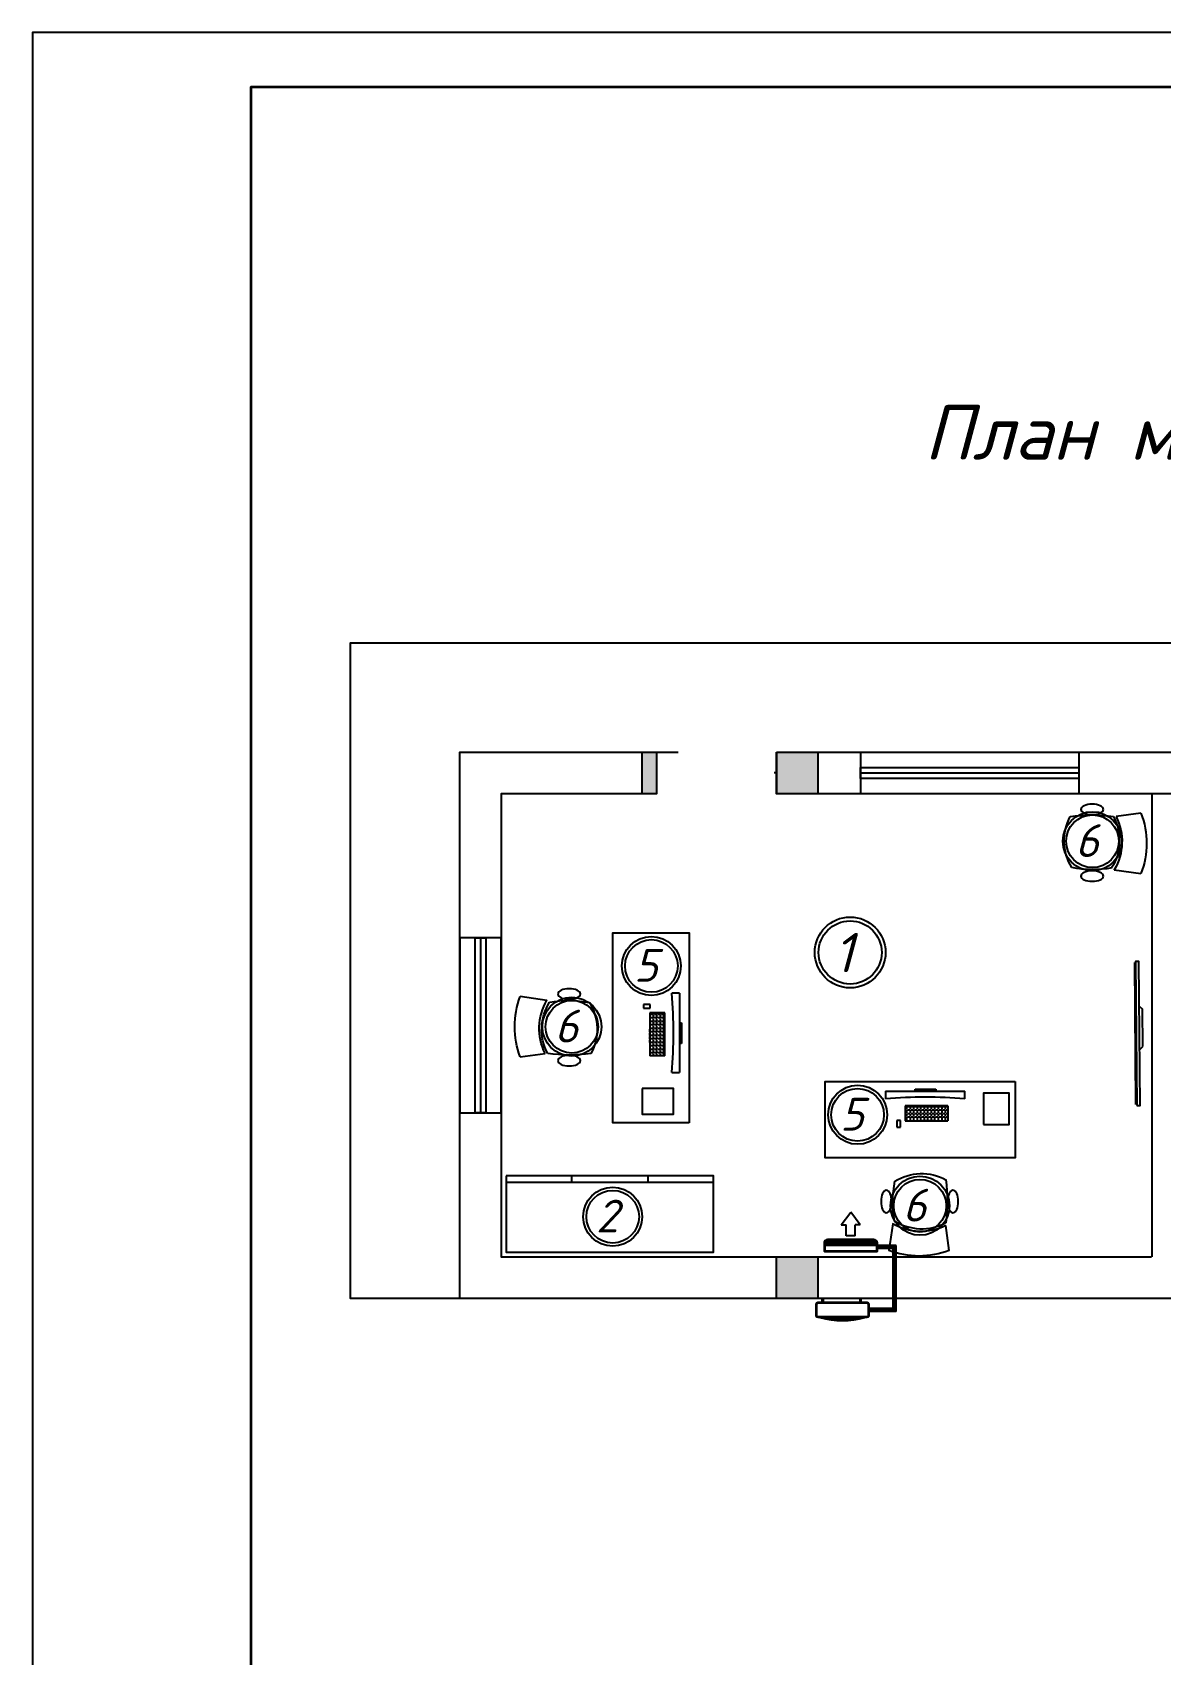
# Model space of a CAD drawing. Extents: x 108150 to 142535, y -18867 to -9422.
# Drawn here: x 141186.3 to 141289.6, y -16699.8 to -16551.3 of the extents above; entities that cross this region are included whole.
import ezdxf
from ezdxf.enums import TextEntityAlignment as Align

# ---------------------------------------------------------------- set-up
doc = ezdxf.new("R2010")
doc.units = 0
doc.header["$MEASUREMENT"] = 0
doc.linetypes.add('CENTER', pattern=[50.8, 31.75, -6.35, 6.35, -6.35])
doc.layers.add('01_STENY_0.5', color=7, linetype='Continuous', lineweight=50)
doc.layers.add('Приток', color=162, linetype='Continuous', lineweight=50)
doc.styles.add('ГОСТ -3', font='isocpeui.ttf', dxfattribs={"height": 3})
doc.styles.add('ГОСТ3', font='isocpeur.ttf', dxfattribs={"oblique": 15, "height": 3})

# ---------------------------------------------------------------- blocks, each defined once
blk = doc.blocks.new('jghjjj')
at = {"color": 7, "lineweight": 25}
for points in [[(776327, -4326), (776522, -4354)], [(776537, -4771), (776537, -4771), (776327, -4802)]]:
    blk.add_lwpolyline(points, dxfattribs=at)
for centre, radius, start, end in [((776945, -4564), 662, 158.9296, 201.0704), ((776914, -4549), 438, 153.5249, 210.5012), ((776890, -4543), 395, 151.3521, 212.7519), ((776713, -5488), 1147, 81.4695, 98.5305), ((776536, -4543), 395, 327.8235, 28.6479), ((776705, -3910), 860, 260.1164, 281.1078)]:
    blk.add_arc(centre, radius, start, end, dxfattribs=at)
for centre in [(776711, -4297), (776711, -4821)]:
    blk.add_ellipse(centre, major_axis=(-88.3, 0), ratio=0.466997, dxfattribs=at)

msp = doc.modelspace()

# ---------------------------------------------------------------- hatches: boundary and pattern name
at = {"lineweight": 25}
h = msp.add_hatch(color=252, dxfattribs=at)
h.set_gradient(color1=(132, 132, 132), color2=(145, 145, 145), one_color=1, tint=0.57)
h.paths.add_polyline_path([(141242.1709, -16617.2256), (141243.4709, -16617.2256), (141243.4709, -16621.0256), (141242.1709, -16621.0256)])
h = msp.add_hatch(color=252, dxfattribs=at)
h.set_gradient(color1=(91, 91, 91), color2=(115, 115, 115), one_color=1, tint=0.45)
h.paths.add_polyline_path([(141258.2709, -16621.0256), (141254.4709, -16621.0256), (141254.4709, -16617.2256), (141258.2709, -16617.2256)])
h = msp.add_hatch(color=252, dxfattribs=at)
h.set_gradient(color1=(91, 91, 91), color2=(115, 115, 115), one_color=1, tint=0.45)
h.paths.add_polyline_path([(141258.2709, -16667.2256), (141254.4709, -16667.2256), (141254.4709, -16663.4256), (141258.2709, -16663.4256)])

# ---------------------------------------------------------------- linework, layer by layer
at = {"color": 252, "lineweight": 25}
for p, q in [((141243.4709, -16617.2256, -754.4947), (141243.4709, -16621.0256, -754.4947)), ((141254.4709, -16617.2256, -754.4947), (141254.4709, -16621.0256, -754.4947)), ((141258.2709, -16617.2256, -754.4947), (141258.2709, -16621.0256, -754.4947)), ((141262.1623, -16617.2256, -754.4947), (141262.1623, -16621.0256, -754.4947)), ((141282.1623, -16617.2256, -754.4947), (141282.1623, -16621.0256, -754.4947)), ((141254.4709, -16619.1256, -754.4947), (141254.2709, -16619.1256, -754.4947)), ((141262.1623, -16619.1256, -754.4947), (141282.1623, -16619.1256, -754.4947)), ((141288.8742, -16663.4256, -754.4947), (141288.8742, -16621.0256, -754.4947)), ((141227.3709, -16634.2256, -754.4947), (141227.3709, -16650.2256, -754.4947)), ((141258.2709, -16663.4256, -754.4947), (141258.2709, -16667.2256, -754.4947))]:
    msp.add_line(p, q, dxfattribs=at)
at = {"color": 7, "lineweight": 25, "ltscale": 3}
for p, q in [((141287.6769, -16640.4617, -754.4947), (141287.9795, -16640.759, -754.4947)), ((141287.7124, -16644.4615, -754.4947), (141288.0097, -16644.1589, -754.4947))]:
    msp.add_line(p, q, dxfattribs=at)
at = {"color": 7, "lineweight": 25}
for p, q in [((141243.2042, -16641.2255, -754.4947), (141242.971, -16641.2255, -754.4947)), ((141243.2042, -16641.5462, -754.4947), (141242.971, -16641.5462, -754.4947)), ((141243.2042, -16641.8669, -754.4947), (141242.971, -16641.8669, -754.4947)), ((141243.2042, -16642.1877, -754.4947), (141242.971, -16642.1877, -754.4947)), ((141243.2042, -16641.2255, -754.4947), (141243.2042, -16641.0913, -754.4947)), ((141243.2042, -16641.5462, -754.4947), (141243.2042, -16641.313, -754.4947)), ((141243.2042, -16641.8669, -754.4947), (141243.2042, -16641.6337, -754.4947)), ((141243.2042, -16642.1877, -754.4947), (141243.2042, -16641.9544, -754.4947)), ((141243.2042, -16642.5084, -754.4947), (141243.2042, -16642.2751, -754.4947)), ((141243.5249, -16641.2255, -754.4947), (141243.2917, -16641.2255, -754.4947)), ((141243.5249, -16641.5462, -754.4947), (141243.2917, -16641.5462, -754.4947)), ((141243.5249, -16641.8669, -754.4947), (141243.2917, -16641.8669, -754.4947)), ((141243.5249, -16642.1877, -754.4947), (141243.2917, -16642.1877, -754.4947)), ((141243.5249, -16641.2255, -754.4947), (141243.5249, -16641.0913, -754.4947)), ((141243.5249, -16641.5462, -754.4947), (141243.5249, -16641.313, -754.4947)), ((141243.5249, -16641.8669, -754.4947), (141243.5249, -16641.6337, -754.4947)), ((141243.5249, -16642.1877, -754.4947), (141243.5249, -16641.9544, -754.4947)), ((141243.5249, -16642.5084, -754.4947), (141243.5249, -16642.2751, -754.4947)), ((141243.8456, -16641.2255, -754.4947), (141243.6124, -16641.2255, -754.4947)), ((141243.8456, -16641.5462, -754.4947), (141243.6124, -16641.5462, -754.4947)), ((141243.8456, -16641.8669, -754.4947), (141243.6124, -16641.8669, -754.4947)), ((141243.8456, -16642.1877, -754.4947), (141243.6124, -16642.1877, -754.4947)), ((141243.8456, -16641.2255, -754.4947), (141243.8456, -16641.0913, -754.4947)), ((141243.8456, -16641.5462, -754.4947), (141243.8456, -16641.313, -754.4947)), ((141243.8456, -16641.8669, -754.4947), (141243.8456, -16641.6337, -754.4947)), ((141243.8456, -16642.1877, -754.4947), (141243.8456, -16641.9544, -754.4947)), ((141243.8456, -16642.5084, -754.4947), (141243.8456, -16642.2751, -754.4947)), ((141244.1663, -16641.2255, -754.4947), (141243.9331, -16641.2255, -754.4947)), ((141244.1663, -16641.5462, -754.4947), (141243.9331, -16641.5462, -754.4947)), ((141244.1663, -16641.8669, -754.4947), (141243.9331, -16641.8669, -754.4947)), ((141244.1663, -16642.1877, -754.4947), (141243.9331, -16642.1877, -754.4947)), ((141244.1663, -16641.2255, -754.4947), (141244.1663, -16641.0913, -754.4947)), ((141244.1663, -16641.5462, -754.4947), (141244.1663, -16641.313, -754.4947)), ((141244.1663, -16641.8669, -754.4947), (141244.1663, -16641.6337, -754.4947)), ((141244.1663, -16642.1877, -754.4947), (141244.1663, -16641.9544, -754.4947)), ((141244.1663, -16642.5084, -754.4947), (141244.1663, -16642.2751, -754.4947)), ((141242.8835, -16642.8291, -754.4947), (141242.8622, -16642.8291, -754.4947)), ((141242.8835, -16643.1498, -754.4947), (141242.8622, -16643.1498, -754.4947)), ((141242.8835, -16643.4705, -754.4947), (141242.8622, -16643.4705, -754.4947)), ((141242.8835, -16642.8291, -754.4947), (141242.8835, -16642.5958, -754.4947)), ((141242.8835, -16643.1498, -754.4947), (141242.8835, -16642.9166, -754.4947)), ((141242.8835, -16643.4705, -754.4947), (141242.8835, -16643.2373, -754.4947)), ((141242.8835, -16643.7912, -754.4947), (141242.8835, -16643.558, -754.4947)), ((141243.2042, -16642.5084, -754.4947), (141242.971, -16642.5084, -754.4947)), ((141243.2042, -16642.8291, -754.4947), (141242.971, -16642.8291, -754.4947)), ((141243.2042, -16643.1498, -754.4947), (141242.971, -16643.1498, -754.4947)), ((141243.2042, -16643.4705, -754.4947), (141242.971, -16643.4705, -754.4947)), ((141243.2042, -16643.7912, -754.4947), (141242.971, -16643.7912, -754.4947)), ((141243.2042, -16642.8291, -754.4947), (141243.2042, -16642.5958, -754.4947)), ((141243.2042, -16643.1498, -754.4947), (141243.2042, -16642.9166, -754.4947)), ((141243.2042, -16643.4705, -754.4947), (141243.2042, -16643.2373, -754.4947)), ((141243.2042, -16643.7912, -754.4947), (141243.2042, -16643.558, -754.4947)), ((141243.2042, -16644.112, -754.4947), (141243.2042, -16643.8787, -754.4947)), ((141243.5249, -16642.5084, -754.4947), (141243.2917, -16642.5084, -754.4947)), ((141243.5249, -16642.8291, -754.4947), (141243.2917, -16642.8291, -754.4947)), ((141243.5249, -16643.1498, -754.4947), (141243.2917, -16643.1498, -754.4947)), ((141243.5249, -16643.4705, -754.4947), (141243.2917, -16643.4705, -754.4947)), ((141243.5249, -16643.7912, -754.4947), (141243.2917, -16643.7912, -754.4947)), ((141243.5249, -16642.8291, -754.4947), (141243.5249, -16642.5958, -754.4947)), ((141243.5249, -16643.1498, -754.4947), (141243.5249, -16642.9166, -754.4947)), ((141243.5249, -16643.4705, -754.4947), (141243.5249, -16643.2373, -754.4947)), ((141243.5249, -16643.7912, -754.4947), (141243.5249, -16643.558, -754.4947)), ((141243.5249, -16644.112, -754.4947), (141243.5249, -16643.8787, -754.4947)), ((141243.8456, -16642.5084, -754.4947), (141243.6124, -16642.5084, -754.4947)), ((141243.8456, -16642.8291, -754.4947), (141243.6124, -16642.8291, -754.4947)), ((141243.8456, -16643.1498, -754.4947), (141243.6124, -16643.1498, -754.4947)), ((141243.8456, -16643.4705, -754.4947), (141243.6124, -16643.4705, -754.4947)), ((141243.8456, -16643.7912, -754.4947), (141243.6124, -16643.7912, -754.4947)), ((141243.8456, -16642.8291, -754.4947), (141243.8456, -16642.5958, -754.4947)), ((141243.8456, -16643.1498, -754.4947), (141243.8456, -16642.9166, -754.4947)), ((141243.8456, -16643.4705, -754.4947), (141243.8456, -16643.2373, -754.4947)), ((141243.8456, -16643.7912, -754.4947), (141243.8456, -16643.558, -754.4947)), ((141243.8456, -16644.112, -754.4947), (141243.8456, -16643.8787, -754.4947)), ((141244.1663, -16642.5084, -754.4947), (141243.9331, -16642.5084, -754.4947)), ((141244.1663, -16642.8291, -754.4947), (141243.9331, -16642.8291, -754.4947)), ((141244.1663, -16643.1498, -754.4947), (141243.9331, -16643.1498, -754.4947)), ((141244.1663, -16643.4705, -754.4947), (141243.9331, -16643.4705, -754.4947)), ((141244.1663, -16643.7912, -754.4947), (141243.9331, -16643.7912, -754.4947)), ((141244.1663, -16642.8291, -754.4947), (141244.1663, -16642.5958, -754.4947)), ((141244.1663, -16643.1498, -754.4947), (141244.1663, -16642.9166, -754.4947)), ((141244.1663, -16643.4705, -754.4947), (141244.1663, -16643.2373, -754.4947)), ((141244.1663, -16643.7912, -754.4947), (141244.1663, -16643.558, -754.4947)), ((141244.1663, -16644.112, -754.4947), (141244.1663, -16643.8787, -754.4947)), ((141243.2042, -16644.112, -754.4947), (141242.971, -16644.112, -754.4947)), ((141243.2042, -16644.4327, -754.4947), (141242.971, -16644.4327, -754.4947)), ((141243.2042, -16644.7534, -754.4947), (141242.971, -16644.7534, -754.4947)), ((141243.2042, -16644.4327, -754.4947), (141243.2042, -16644.1994, -754.4947)), ((141243.2042, -16644.7534, -754.4947), (141243.2042, -16644.5201, -754.4947)), ((141243.2042, -16645.0074, -754.4947), (141243.2042, -16644.8408, -754.4947)), ((141243.5249, -16644.112, -754.4947), (141243.2917, -16644.112, -754.4947)), ((141243.5249, -16644.4327, -754.4947), (141243.2917, -16644.4327, -754.4947)), ((141243.5249, -16644.7534, -754.4947), (141243.2917, -16644.7534, -754.4947)), ((141243.5249, -16644.4327, -754.4947), (141243.5249, -16644.1994, -754.4947)), ((141243.5249, -16644.7534, -754.4947), (141243.5249, -16644.5201, -754.4947)), ((141243.5249, -16645.0074, -754.4947), (141243.5249, -16644.8408, -754.4947)), ((141243.8456, -16644.112, -754.4947), (141243.6124, -16644.112, -754.4947)), ((141243.8456, -16644.4327, -754.4947), (141243.6124, -16644.4327, -754.4947)), ((141243.8456, -16644.7534, -754.4947), (141243.6124, -16644.7534, -754.4947)), ((141243.8456, -16644.4327, -754.4947), (141243.8456, -16644.1994, -754.4947)), ((141243.8456, -16644.7534, -754.4947), (141243.8456, -16644.5201, -754.4947)), ((141243.8456, -16645.0074, -754.4947), (141243.8456, -16644.8408, -754.4947)), ((141244.1663, -16644.112, -754.4947), (141243.9331, -16644.112, -754.4947)), ((141244.1663, -16644.4327, -754.4947), (141243.9331, -16644.4327, -754.4947)), ((141244.1663, -16644.7534, -754.4947), (141243.9331, -16644.7534, -754.4947)), ((141244.1663, -16644.4327, -754.4947), (141244.1663, -16644.1994, -754.4947)), ((141244.1663, -16644.7534, -754.4947), (141244.1663, -16644.5201, -754.4947)), ((141244.1663, -16645.0074, -754.4947), (141244.1663, -16644.8408, -754.4947)), ((141266.3879, -16649.6816, -754.4947), (141266.2536, -16649.6816, -754.4947)), ((141266.3879, -16649.6816, -754.4947), (141266.3879, -16649.9148, -754.4947)), ((141266.7086, -16649.6816, -754.4947), (141266.4753, -16649.6816, -754.4947)), ((141266.7086, -16649.6816, -754.4947), (141266.7086, -16649.9148, -754.4947)), ((141267.0293, -16649.6816, -754.4947), (141266.796, -16649.6816, -754.4947)), ((141267.0293, -16649.6816, -754.4947), (141267.0293, -16649.9148, -754.4947)), ((141267.35, -16649.6816, -754.4947), (141267.1168, -16649.6816, -754.4947)), ((141267.35, -16649.6816, -754.4947), (141267.35, -16649.9148, -754.4947)), ((141267.6707, -16649.6816, -754.4947), (141267.4375, -16649.6816, -754.4947)), ((141267.6707, -16649.6816, -754.4947), (141267.6707, -16649.9148, -754.4947)), ((141267.9914, -16649.6816, -754.4947), (141267.7582, -16649.6816, -754.4947)), ((141267.9914, -16649.6816, -754.4947), (141267.9914, -16649.9148, -754.4947)), ((141268.3122, -16649.6816, -754.4947), (141268.0789, -16649.6816, -754.4947)), ((141268.3122, -16649.6816, -754.4947), (141268.3122, -16649.9148, -754.4947)), ((141268.6329, -16649.6816, -754.4947), (141268.3996, -16649.6816, -754.4947)), ((141268.6329, -16649.6816, -754.4947), (141268.6329, -16649.9148, -754.4947)), ((141268.9536, -16649.6816, -754.4947), (141268.7203, -16649.6816, -754.4947)), ((141268.9536, -16649.6816, -754.4947), (141268.9536, -16649.9148, -754.4947)), ((141269.2743, -16649.6816, -754.4947), (141269.041, -16649.6816, -754.4947)), ((141269.2743, -16649.6816, -754.4947), (141269.2743, -16649.9148, -754.4947)), ((141269.595, -16649.6816, -754.4947), (141269.3618, -16649.6816, -754.4947)), ((141269.595, -16649.6816, -754.4947), (141269.595, -16649.9148, -754.4947)), ((141269.9157, -16649.6816, -754.4947), (141269.6825, -16649.6816, -754.4947)), ((141269.9157, -16649.6816, -754.4947), (141269.9157, -16649.9148, -754.4947)), ((141270.1697, -16649.6816, -754.4947), (141270.0032, -16649.6816, -754.4947)), ((141266.3879, -16650.0023, -754.4947), (141266.2536, -16650.0023, -754.4947)), ((141266.3879, -16650.323, -754.4947), (141266.2536, -16650.323, -754.4947)), ((141266.3879, -16650.6437, -754.4947), (141266.2536, -16650.6437, -754.4947)), ((141266.3879, -16650.0023, -754.4947), (141266.3879, -16650.2355, -754.4947)), ((141266.3879, -16650.323, -754.4947), (141266.3879, -16650.5563, -754.4947)), ((141266.3879, -16650.6437, -754.4947), (141266.3879, -16650.877, -754.4947)), ((141266.7086, -16650.0023, -754.4947), (141266.4753, -16650.0023, -754.4947)), ((141266.7086, -16650.323, -754.4947), (141266.4753, -16650.323, -754.4947)), ((141266.7086, -16650.6437, -754.4947), (141266.4753, -16650.6437, -754.4947)), ((141266.7086, -16650.0023, -754.4947), (141266.7086, -16650.2355, -754.4947)), ((141266.7086, -16650.323, -754.4947), (141266.7086, -16650.5563, -754.4947)), ((141266.7086, -16650.6437, -754.4947), (141266.7086, -16650.877, -754.4947)), ((141267.0293, -16650.0023, -754.4947), (141266.796, -16650.0023, -754.4947)), ((141267.0293, -16650.323, -754.4947), (141266.796, -16650.323, -754.4947)), ((141267.0293, -16650.6437, -754.4947), (141266.796, -16650.6437, -754.4947)), ((141267.0293, -16650.0023, -754.4947), (141267.0293, -16650.2355, -754.4947)), ((141267.0293, -16650.323, -754.4947), (141267.0293, -16650.5563, -754.4947)), ((141267.0293, -16650.6437, -754.4947), (141267.0293, -16650.877, -754.4947)), ((141267.35, -16650.0023, -754.4947), (141267.1168, -16650.0023, -754.4947)), ((141267.35, -16650.323, -754.4947), (141267.1168, -16650.323, -754.4947)), ((141267.35, -16650.6437, -754.4947), (141267.1168, -16650.6437, -754.4947)), ((141267.35, -16650.0023, -754.4947), (141267.35, -16650.2355, -754.4947)), ((141267.35, -16650.323, -754.4947), (141267.35, -16650.5563, -754.4947)), ((141267.35, -16650.6437, -754.4947), (141267.35, -16650.877, -754.4947)), ((141267.6707, -16650.0023, -754.4947), (141267.4375, -16650.0023, -754.4947)), ((141267.6707, -16650.323, -754.4947), (141267.4375, -16650.323, -754.4947)), ((141267.6707, -16650.6437, -754.4947), (141267.4375, -16650.6437, -754.4947)), ((141267.6707, -16650.0023, -754.4947), (141267.6707, -16650.2355, -754.4947)), ((141267.6707, -16650.323, -754.4947), (141267.6707, -16650.5563, -754.4947)), ((141267.6707, -16650.6437, -754.4947), (141267.6707, -16650.877, -754.4947)), ((141267.9914, -16650.0023, -754.4947), (141267.7582, -16650.0023, -754.4947)), ((141267.9914, -16650.323, -754.4947), (141267.7582, -16650.323, -754.4947)), ((141267.9914, -16650.6437, -754.4947), (141267.7582, -16650.6437, -754.4947)), ((141267.9914, -16650.9644, -754.4947), (141267.7582, -16650.9644, -754.4947)), ((141267.9914, -16650.0023, -754.4947), (141267.9914, -16650.2355, -754.4947)), ((141267.9914, -16650.323, -754.4947), (141267.9914, -16650.5563, -754.4947)), ((141267.9914, -16650.6437, -754.4947), (141267.9914, -16650.877, -754.4947)), ((141267.9914, -16650.9644, -754.4947), (141267.9914, -16650.9857, -754.4947)), ((141268.3122, -16650.0023, -754.4947), (141268.0789, -16650.0023, -754.4947)), ((141268.3122, -16650.323, -754.4947), (141268.0789, -16650.323, -754.4947)), ((141268.3122, -16650.6437, -754.4947), (141268.0789, -16650.6437, -754.4947)), ((141268.3122, -16650.9644, -754.4947), (141268.0789, -16650.9644, -754.4947)), ((141268.3122, -16650.0023, -754.4947), (141268.3122, -16650.2355, -754.4947)), ((141268.3122, -16650.323, -754.4947), (141268.3122, -16650.5563, -754.4947)), ((141268.3122, -16650.6437, -754.4947), (141268.3122, -16650.877, -754.4947)), ((141268.3122, -16650.9644, -754.4947), (141268.3122, -16650.9857, -754.4947)), ((141268.6329, -16650.0023, -754.4947), (141268.3996, -16650.0023, -754.4947)), ((141268.6329, -16650.323, -754.4947), (141268.3996, -16650.323, -754.4947)), ((141268.6329, -16650.6437, -754.4947), (141268.3996, -16650.6437, -754.4947)), ((141268.6329, -16650.9644, -754.4947), (141268.3996, -16650.9644, -754.4947)), ((141268.6329, -16650.0023, -754.4947), (141268.6329, -16650.2355, -754.4947)), ((141268.6329, -16650.323, -754.4947), (141268.6329, -16650.5563, -754.4947)), ((141268.6329, -16650.6437, -754.4947), (141268.6329, -16650.877, -754.4947)), ((141268.6329, -16650.9644, -754.4947), (141268.6329, -16650.9857, -754.4947)), ((141268.9536, -16650.0023, -754.4947), (141268.7203, -16650.0023, -754.4947)), ((141268.9536, -16650.323, -754.4947), (141268.7203, -16650.323, -754.4947)), ((141268.9536, -16650.6437, -754.4947), (141268.7203, -16650.6437, -754.4947)), ((141268.9536, -16650.9644, -754.4947), (141268.7203, -16650.9644, -754.4947)), ((141268.9536, -16650.0023, -754.4947), (141268.9536, -16650.2355, -754.4947)), ((141268.9536, -16650.323, -754.4947), (141268.9536, -16650.5563, -754.4947)), ((141268.9536, -16650.6437, -754.4947), (141268.9536, -16650.877, -754.4947)), ((141269.2743, -16650.0023, -754.4947), (141269.041, -16650.0023, -754.4947)), ((141269.2743, -16650.323, -754.4947), (141269.041, -16650.323, -754.4947)), ((141269.2743, -16650.6437, -754.4947), (141269.041, -16650.6437, -754.4947)), ((141269.2743, -16650.0023, -754.4947), (141269.2743, -16650.2355, -754.4947)), ((141269.2743, -16650.323, -754.4947), (141269.2743, -16650.5563, -754.4947)), ((141269.2743, -16650.6437, -754.4947), (141269.2743, -16650.877, -754.4947)), ((141269.595, -16650.0023, -754.4947), (141269.3618, -16650.0023, -754.4947)), ((141269.595, -16650.323, -754.4947), (141269.3618, -16650.323, -754.4947)), ((141269.595, -16650.6437, -754.4947), (141269.3618, -16650.6437, -754.4947)), ((141269.595, -16650.0023, -754.4947), (141269.595, -16650.2355, -754.4947)), ((141269.595, -16650.323, -754.4947), (141269.595, -16650.5563, -754.4947)), ((141269.595, -16650.6437, -754.4947), (141269.595, -16650.877, -754.4947)), ((141269.9157, -16650.0023, -754.4947), (141269.6825, -16650.0023, -754.4947)), ((141269.9157, -16650.323, -754.4947), (141269.6825, -16650.323, -754.4947)), ((141269.9157, -16650.6437, -754.4947), (141269.6825, -16650.6437, -754.4947)), ((141269.9157, -16650.0023, -754.4947), (141269.9157, -16650.2355, -754.4947)), ((141269.9157, -16650.323, -754.4947), (141269.9157, -16650.5563, -754.4947)), ((141269.9157, -16650.6437, -754.4947), (141269.9157, -16650.877, -754.4947)), ((141270.1697, -16650.0023, -754.4947), (141270.0032, -16650.0023, -754.4947)), ((141270.1697, -16650.323, -754.4947), (141270.0032, -16650.323, -754.4947)), ((141270.1697, -16650.6437, -754.4947), (141270.0032, -16650.6437, -754.4947)), ((141229.7185, -16656.5995, -754.4947), (141248.7185, -16656.5995, -754.4947)), ((141235.7185, -16656.5995, -754.4947), (141235.7185, -16656.0073, -754.4947)), ((141242.7185, -16656.5995, -754.4947), (141242.7185, -16656.0073, -754.4947))]:
    msp.add_line(p, q, dxfattribs=at)
at = {"color": 252, "lineweight": 25, "ltscale": 3}
msp.add_line((141265.3155, -16668.2858, -754.4947), (141262.9053, -16668.2858, -754.4947), dxfattribs=at)
at = {"color": 7, "lineweight": 25, "elevation": -754.4947}
for points in [[(141186.3475, -16848.334), (141606.3475, -16848.334), (141606.3475, -16551.334), (141186.3475, -16551.334)], [(141246.4651, -16651.1693), (141239.4759, -16651.1693), (141239.4759, -16633.7567), (141246.4651, -16633.7567)], [(141276.3317, -16647.3828), (141276.3317, -16654.372), (141258.9191, -16654.372), (141258.9191, -16647.3828)]]:
    msp.add_lwpolyline(points, close=True, dxfattribs=at)
at = {"color": 7, "lineweight": 35, "elevation": -754.4947}
msp.add_lwpolyline([(141206.3475, -16843.334), (141601.3475, -16843.334), (141601.3475, -16556.334), (141206.3475, -16556.334)], close=True, dxfattribs=at)
at = {"color": 252, "lineweight": 25, "elevation": -754.4947}
for points in [[(141225.4709, -16667.2256), (141215.4709, -16667.2256), (141215.4709, -16607.2256), (141408.4709, -16607.2256), (141408.4709, -16667.2256), (141398.4709, -16667.2256)], [(141398.4709, -16660.0256), (141398.4709, -16667.2256), (141225.4709, -16667.2256), (141225.4709, -16617.2256), (141245.4709, -16617.2256)], [(141254.4709, -16617.2256), (141280.6536, -16617.2256)], [(141280.6536, -16617.2256), (141304.1709, -16617.2256)], [(141243.4709, -16621.0256), (141229.2709, -16621.0256), (141229.2709, -16663.4256), (141276.0709, -16663.4256)], [(141261.5709, -16621.0256), (141254.4709, -16621.0256)], [(141280.6536, -16621.0256), (141261.5709, -16621.0256)], [(141304.1709, -16621.0256), (141280.6536, -16621.0256)], [(141276.0709, -16663.4256), (141288.8209, -16663.4256)]]:
    msp.add_lwpolyline(points, dxfattribs=at)
for points in [[(141243.4709, -16617.2256), (141243.4709, -16621.0256), (141242.1709, -16621.0256), (141242.1709, -16617.2256)], [(141254.4709, -16617.2256), (141258.2709, -16617.2256), (141258.2709, -16621.0256), (141254.4709, -16621.0256)], [(141262.1623, -16618.6256), (141282.1623, -16618.6256), (141282.1623, -16619.6256), (141262.1623, -16619.6256)], [(141225.4709, -16650.2256), (141229.2709, -16650.2256), (141229.2709, -16634.2256), (141225.4709, -16634.2256)], [(141226.8709, -16634.2256), (141227.8709, -16634.2256), (141227.8709, -16650.2256), (141226.8709, -16650.2256)], [(141254.4709, -16663.4256), (141258.2709, -16663.4256), (141258.2709, -16667.2256), (141254.4709, -16667.2256)]]:
    msp.add_lwpolyline(points, close=True, dxfattribs=at)
at = {"color": 7, "lineweight": 25, "ltscale": 3, "elevation": -754.4947}
msp.add_lwpolyline([(141287.4576, -16649.5693), (141287.7576, -16649.5666), (141287.6407, -16636.3734), (141287.3407, -16636.3761)], close=True, dxfattribs=at)
for points in [[(141287.2416, -16636.477), (141287.3567, -16649.4701)], [(141288.0097, -16644.1589), (141287.9795, -16640.759)]]:
    msp.add_lwpolyline(points, dxfattribs=at)
at = {"color": 7, "lineweight": 25, "elevation": -754.4947}
msp.add_lwpolyline([(141229.7185, -16656.0073), (141229.7185, -16663.0073), (141248.7185, -16663.0073), (141248.7185, -16656.0073), (141229.7185, -16656.0073)], dxfattribs=at)
at = {"color": 252, "lineweight": 25}
for centre, radius in [((141283.4003, -16625.3753, -754.4947), 2.7), ((141283.4003, -16625.3753, -754.4947), 2.4093), ((141243.0174, -16636.7948, -754.4947), 2.7), ((141243.0174, -16636.7948, -754.4947), 2.4093), ((141235.7344, -16642.357, -754.4947), 2.7), ((141235.7344, -16642.357, -754.4947), 2.4093), ((141261.894, -16650.4209, -754.4947), 2.7), ((141261.894, -16650.4209, -754.4947), 2.4093), ((141239.4757, -16659.7486, -754.4947), 2.7), ((141267.6093, -16658.749, -754.4947), 2.7), ((141267.6093, -16658.749, -754.4947), 2.4093), ((141239.4757, -16659.7486, -754.4947), 2.4093)]:
    msp.add_circle(centre, radius, dxfattribs=at)
at = {"color": 1, "lineweight": 25}
for radius in [3.24, 2.8912]:
    msp.add_circle((141261.2154, -16635.5592, -754.4947), radius, dxfattribs=at)
at = {"layer": '01_STENY_0.5', "color": 7, "lineweight": 25}
for p, q in [((141245.5789, -16639.3001, -754.4947), (141244.8886, -16639.3001, -754.4947)), ((141245.5789, -16639.3001, -754.4947), (141245.5789, -16646.5538, -754.4947)), ((141242.9162, -16640.3169, -754.4947), (141242.3089, -16640.3169, -754.4947)), ((141242.3089, -16640.3169, -754.4947), (141242.3089, -16640.6675, -754.4947)), ((141242.3089, -16640.6675, -754.4947), (141242.9162, -16640.6675, -754.4947)), ((141242.9162, -16640.6675, -754.4947), (141242.9162, -16640.3169, -754.4947)), ((141244.2428, -16641.0913, -754.4947), (141242.8622, -16641.0913, -754.4947)), ((141242.8622, -16641.0913, -754.4947), (141242.8622, -16645.0074, -754.4947)), ((141244.2428, -16645.0074, -754.4947), (141244.2428, -16641.0913, -754.4947)), ((141245.5789, -16641.9998, -754.4947), (141245.7663, -16641.9998, -754.4947)), ((141245.7663, -16641.9998, -754.4947), (141245.7663, -16643.9013, -754.4947)), ((141244.2428, -16645.0074, -754.4947), (141242.8622, -16645.0074, -754.4947)), ((141245.7663, -16643.9013, -754.4947), (141245.5789, -16643.9013, -754.4947)), ((141244.8886, -16646.5538, -754.4947), (141245.5789, -16646.5538, -754.4947)), ((141264.4624, -16648.269, -754.4947), (141264.4624, -16648.9593, -754.4947)), ((141264.4624, -16648.269, -754.4947), (141271.7161, -16648.269, -754.4947)), ((141267.1622, -16648.269, -754.4947), (141267.1622, -16648.0816, -754.4947)), ((141267.1622, -16648.0816, -754.4947), (141269.0636, -16648.0816, -754.4947)), ((141269.0636, -16648.0816, -754.4947), (141269.0636, -16648.269, -754.4947)), ((141271.7161, -16648.9593, -754.4947), (141271.7161, -16648.269, -754.4947)), ((141266.2536, -16649.6051, -754.4947), (141266.2536, -16650.9857, -754.4947)), ((141270.1697, -16649.6051, -754.4947), (141266.2536, -16649.6051, -754.4947)), ((141270.1697, -16649.6051, -754.4947), (141270.1697, -16650.9857, -754.4947)), ((141265.4792, -16650.9317, -754.4947), (141265.4792, -16651.539, -754.4947)), ((141265.8299, -16650.9317, -754.4947), (141265.4792, -16650.9317, -754.4947)), ((141265.8299, -16651.539, -754.4947), (141265.8299, -16650.9317, -754.4947)), ((141266.2536, -16650.9857, -754.4947), (141270.1697, -16650.9857, -754.4947)), ((141265.4792, -16651.539, -754.4947), (141265.8299, -16651.539, -754.4947))]:
    msp.add_line(p, q, dxfattribs=at)
at = {"layer": '01_STENY_0.5', "color": 7, "lineweight": 25, "elevation": -754.4947}
for points in [[(141242.1803, -16648.0027), (141242.1803, -16650.3506), (141245.0529, -16650.3506), (141245.0529, -16648.0027)], [(141273.4371, -16651.2979), (141275.785, -16651.2979), (141275.785, -16648.4252), (141273.4371, -16648.4252)]]:
    msp.add_lwpolyline(points, close=True, dxfattribs=at)
at = {"layer": '01_STENY_0.5', "color": 7, "lineweight": 25}
for centre, start, end in [((141202.9317, -16642.9269, -754.4947), 355.059529, 4.940471), ((141268.0893, -16690.9162, -754.4947), 85.059529, 94.940471)]:
    msp.add_arc(centre, 42.1134, start, end, dxfattribs=at)
at = {"layer": 'Приток', "color": 6, "lineweight": 25, "ltscale": 100}
for p, q in [((141260.3981, -16660.4913, -754.4947), (141261.2647, -16659.3346, -754.4947)), ((141262.1312, -16660.4913, -754.4947), (141261.2647, -16659.3346, -754.4947)), ((141260.3981, -16660.4913, -754.4947), (141260.8428, -16660.4913, -754.4947)), ((141261.6866, -16661.4921, -754.4947), (141260.8428, -16661.4921, -754.4947)), ((141262.1312, -16660.4913, -754.4947), (141261.6866, -16660.4913, -754.4947))]:
    msp.add_line(p, q, dxfattribs=at)
at = {"layer": 'Приток', "color": 6, "lineweight": 25}
for p, q in [((141260.8428, -16661.4921, -754.4947), (141260.8428, -16660.4913, -754.4947)), ((141261.6866, -16661.4921, -754.4947), (141261.6866, -16660.4913, -754.4947)), ((141258.6596, -16667.6108, -754.4947), (141258.6596, -16667.2256, -754.4947)), ((141258.7721, -16667.6108, -754.4947), (141258.7721, -16667.2256, -754.4947)), ((141262.1265, -16667.6108, -754.4947), (141262.1265, -16667.2256, -754.4947)), ((141262.239, -16667.6108, -754.4947), (141262.239, -16667.2256, -754.4947))]:
    msp.add_line(p, q, dxfattribs=at)
at = {"layer": 'Приток', "color": 6, "lineweight": 35, "ltscale": 100}
for p, q in [((141263.644, -16662.3553, -754.4947), (141258.8854, -16662.3553, -754.4947)), ((141263.4453, -16661.9211, -754.4947), (141259.0856, -16661.9211, -754.4947)), ((141263.4453, -16661.9301, -754.4947), (141259.0856, -16661.9301, -754.4947)), ((141263.4453, -16661.942, -754.4947), (141259.0856, -16661.942, -754.4947)), ((141263.4453, -16661.9594, -754.4947), (141259.0856, -16661.9594, -754.4947)), ((141263.4453, -16661.9811, -754.4947), (141259.0856, -16661.9811, -754.4947)), ((141263.4453, -16662.0028, -754.4947), (141259.0856, -16662.0028, -754.4947)), ((141263.4453, -16662.0299, -754.4947), (141259.0856, -16662.0299, -754.4947)), ((141263.4453, -16662.0646, -754.4947), (141259.0856, -16662.0646, -754.4947)), ((141263.4453, -16662.0982, -754.4947), (141259.0856, -16662.0982, -754.4947)), ((141263.4453, -16662.134, -754.4947), (141259.0856, -16662.134, -754.4947)), ((141263.4453, -16662.1708, -754.4947), (141259.0856, -16662.1708, -754.4947)), ((141263.4453, -16662.2118, -754.4947), (141259.0856, -16662.2118, -754.4947)), ((141258.7272, -16668.9608, -754.4947), (141258.7272, -16669.0212, -754.4947)), ((141258.8221, -16668.9608, -754.4947), (141258.8221, -16669.0426, -754.4947)), ((141262.1876, -16669.0469, -754.4947), (141258.8418, -16669.0469, -754.4947)), ((141258.917, -16668.9608, -754.4947), (141258.917, -16669.0628, -754.4947)), ((141259.0119, -16668.9608, -754.4947), (141259.0119, -16669.0818, -754.4947)), ((141259.1068, -16668.9608, -754.4947), (141259.1068, -16669.0996, -754.4947)), ((141259.2016, -16668.9608, -754.4947), (141259.2016, -16669.1162, -754.4947)), ((141259.2965, -16668.9608, -754.4947), (141259.2965, -16669.1317, -754.4947)), ((141259.3914, -16668.9608, -754.4947), (141259.3914, -16669.1459, -754.4947)), ((141259.4863, -16668.9608, -754.4947), (141259.4863, -16669.1589, -754.4947)), ((141259.5811, -16668.9525, -754.4947), (141259.5811, -16669.1708, -754.4947)), ((141259.676, -16668.9608, -754.4947), (141259.676, -16669.1816, -754.4947)), ((141259.7709, -16668.9608, -754.4947), (141259.7709, -16669.1911, -754.4947)), ((141259.8658, -16668.9608, -754.4947), (141259.8658, -16669.1995, -754.4947)), ((141259.9607, -16668.9608, -754.4947), (141259.9607, -16669.2068, -754.4947)), ((141260.0555, -16668.9608, -754.4947), (141260.0555, -16669.2129, -754.4947)), ((141260.1504, -16668.9608, -754.4947), (141260.1504, -16669.2178, -754.4947)), ((141260.2453, -16668.9608, -754.4947), (141260.2453, -16669.2216, -754.4947)), ((141260.3402, -16668.9608, -754.4947), (141260.3402, -16669.2243, -754.4947)), ((141260.435, -16668.9608, -754.4947), (141260.435, -16669.2258, -754.4947)), ((141260.5299, -16668.9608, -754.4947), (141260.5299, -16669.2262, -754.4947)), ((141260.6248, -16668.9608, -754.4947), (141260.6248, -16669.2255, -754.4947)), ((141260.7197, -16668.9608, -754.4947), (141260.7197, -16669.2236, -754.4947)), ((141260.8145, -16668.9608, -754.4947), (141260.8145, -16669.2205, -754.4947)), ((141260.9094, -16668.9608, -754.4947), (141260.9094, -16669.2164, -754.4947)), ((141261.0043, -16668.9608, -754.4947), (141261.0043, -16669.211, -754.4947)), ((141261.0992, -16668.9608, -754.4947), (141261.0992, -16669.2046, -754.4947)), ((141261.1941, -16668.9608, -754.4947), (141261.1941, -16669.1969, -754.4947)), ((141261.2889, -16668.9608, -754.4947), (141261.2889, -16669.1882, -754.4947)), ((141261.3838, -16668.9608, -754.4947), (141261.3838, -16669.1782, -754.4947)), ((141261.4787, -16668.9608, -754.4947), (141261.4787, -16669.1671, -754.4947)), ((141261.5736, -16668.9608, -754.4947), (141261.5736, -16669.1549, -754.4947)), ((141261.6684, -16668.9608, -754.4947), (141261.6684, -16669.1414, -754.4947)), ((141261.7633, -16668.9608, -754.4947), (141261.7633, -16669.1268, -754.4947)), ((141261.8582, -16668.9608, -754.4947), (141261.8582, -16669.111, -754.4947)), ((141261.9531, -16668.9608, -754.4947), (141261.9531, -16669.0941, -754.4947)), ((141262.0479, -16668.9608, -754.4947), (141262.0479, -16669.0759, -754.4947)), ((141262.1428, -16668.9608, -754.4947), (141262.1428, -16669.0565, -754.4947))]:
    msp.add_line(p, q, dxfattribs=at)
at = {"layer": 'Приток', "color": 252, "lineweight": 25}
for p, q in [((141265.44, -16662.3928, -754.4947), (141258.8854, -16662.3928, -754.4947)), ((141265.1587, -16662.6741, -754.4947), (141263.644, -16662.6741, -754.4947)), ((141265.1587, -16668.1452, -754.4947), (141265.1587, -16662.6741, -754.4947)), ((141265.44, -16668.4264, -754.4947), (141265.44, -16662.3928, -754.4947)), ((141265.1587, -16668.1452, -754.4947), (141262.9053, -16668.1452, -754.4947)), ((141265.44, -16668.4264, -754.4947), (141262.9053, -16668.4264, -754.4947))]:
    msp.add_line(p, q, dxfattribs=at)
at = {"layer": 'Приток', "color": 252, "linetype": 'CENTER', "lineweight": 25, "ltscale": 5}
for p, q in [((141263.644, -16662.529, -754.4947), (141265.3155, -16662.529, -754.4947)), ((141265.3155, -16662.529, -754.4947), (141265.3155, -16668.2858, -754.4947))]:
    msp.add_line(p, q, dxfattribs=at)
at = {"layer": 'Приток', "color": 6, "lineweight": 35, "ltscale": 100, "elevation": -754.4947}
for points in [[(141259.1666, -16661.8512), (141263.3627, -16661.8512, -0.42240875), (141263.644, -16662.1324), (141263.644, -16662.9256), (141258.8854, -16662.9256), (141258.8854, -16662.1324, -0.41421356)], [(141258.1241, -16668.7921), (141258.1241, -16667.7796, -0.41421356), (141258.2928, -16667.6108), (141262.7366, -16667.6108, -0.41421356), (141262.9053, -16667.7796), (141262.9053, -16668.7921, -0.41421356), (141262.7366, -16668.9608), (141258.2928, -16668.9608, -0.41421356)]]:
    msp.add_lwpolyline(points, format="xyb", close=True, dxfattribs=at)
msp.add_lwpolyline([(141259.0856, -16662.2607), (141259.0856, -16661.9121), (141263.4453, -16661.9121), (141263.4453, -16662.2607)], close=True, dxfattribs=at)
at = {"layer": 'Приток', "color": 6, "lineweight": 35, "ltscale": 100}
msp.add_arc((141260.5147, -16661.3343, -754.4947), 7.892, 255.097875, 284.902125, dxfattribs=at)

# ---------------------------------------------------------------- block references
at = {"layer": '01_STENY_0.5', "color": 7, "lineweight": 25, "xscale": -0.01164866391545658, "yscale": 0.01164866391545658, "zscale": 0.01164866391545658}
for p, rotation in [((150331.0159, -16572.4117, -754.4947), 359.9999721575966), ((132187.8399, -16695.519, -754.4947), 180), ((141320.6813, -25706.008, -754.4947), 269.9999721575965)]:
    msp.add_blockref('jghjjj', p, dxfattribs=dict(at, rotation=rotation))

# ---------------------------------------------------------------- texts
at = {"color": 7, "style": 'ГОСТ -3'}
msp.add_text('План мебелировки операторная ', height=5, dxfattribs=at).set_placement((141267.9737, -16590.4481, -754.4947))
at = {"color": 252, "linetype": 'Continuous', "lineweight": 25, "style": 'ГОСТ3', "oblique": 15}
for s, p in [('6', (141282.8951, -16625.3191, -754.4947)), ('5', (141242.5122, -16636.7386, -754.4947)), ('6', (141235.2293, -16642.3008, -754.4947)), ('5', (141261.3889, -16650.3647, -754.4947)), ('6', (141267.1042, -16658.6928, -754.4947)), ('2', (141238.9705, -16659.6924, -754.4947))]:
    msp.add_text(s, height=3, dxfattribs=at).set_placement(p, align=Align.MIDDLE)
at = {"color": 1, "linetype": 'Continuous', "lineweight": 25, "style": 'ГОСТ3', "oblique": 15}
msp.add_text('1', height=3.6, dxfattribs=at).set_placement((141260.6093, -16635.5701, -754.4947), align=Align.MIDDLE)

doc.saveas('drawing.dxf')
